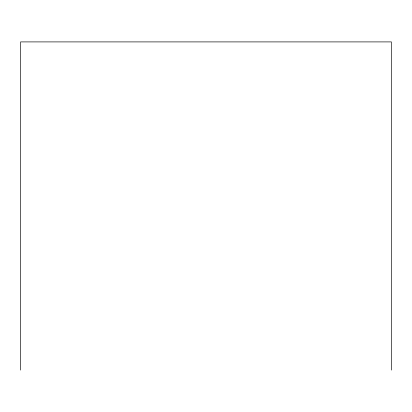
<?xml version="1.0" encoding="UTF-8"?>
<svg xmlns="http://www.w3.org/2000/svg" width="412" height="412" viewBox="0 0 412 412"><rect width="100%" height="100%" fill="white"/><g stroke="black" fill="none" stroke-linecap="round" stroke-linejoin="round"><path stroke-width="0.62" d="M391.4 370.094L391.4 41.906L20.6 41.906L20.6 370.094"/></g></svg>
